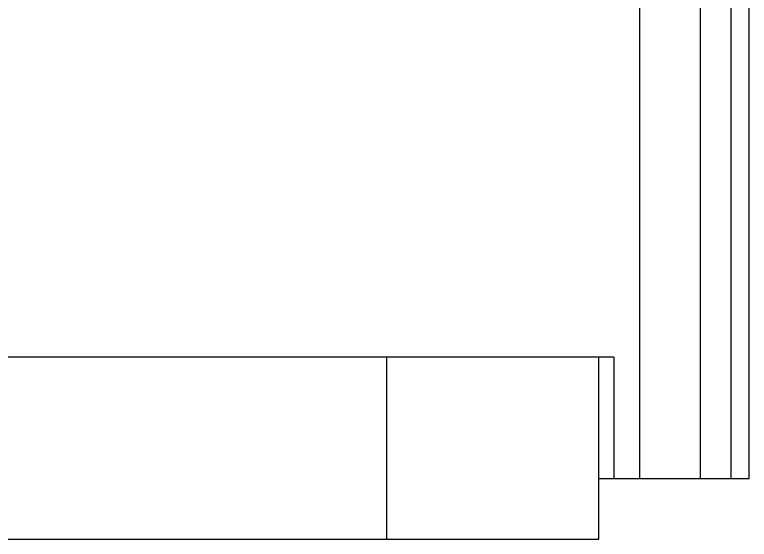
# Model space of a CAD drawing. Extents: x 0 to 1354, y 0 to 992.
# Drawn here: x 823.67 to 835.78, y 280.17 to 288.81 of the extents above; entities that cross this region are included whole.
import ezdxf

# ---------------------------------------------------------------- set-up
doc = ezdxf.new("R2010")
doc.units = 0
doc.header["$LTSCALE"] = 10
doc.header["$MEASUREMENT"] = 0
doc.layers.add('1', color=7, linetype='CONTINUOUS')

msp = doc.modelspace()

# ---------------------------------------------------------------- linework, layer by layer
at = {"layer": '1', "color": 7, "linetype": 'Continuous', "lineweight": -3}
for p, q in [((833.97, 421.168), (833.97, 281.168)), ((834.975, 281.168), (834.975, 421.168)), ((835.475, 421.168), (835.475, 281.168)), ((835.782, 281.168), (835.782, 421.168)), ((833.55, 283.168), (788.8, 283.168)), ((829.8, 283.168), (829.8, 280.168)), ((833.3, 280.168), (833.3, 283.168)), ((833.55, 283.168), (833.55, 281.168)), ((833.3, 281.168), (833.55, 281.168)), ((833.55, 281.168), (835.782, 281.168)), ((788.8, 280.168), (833.3, 280.168))]:
    msp.add_line(p, q, dxfattribs=at)

doc.saveas('drawing.dxf')
